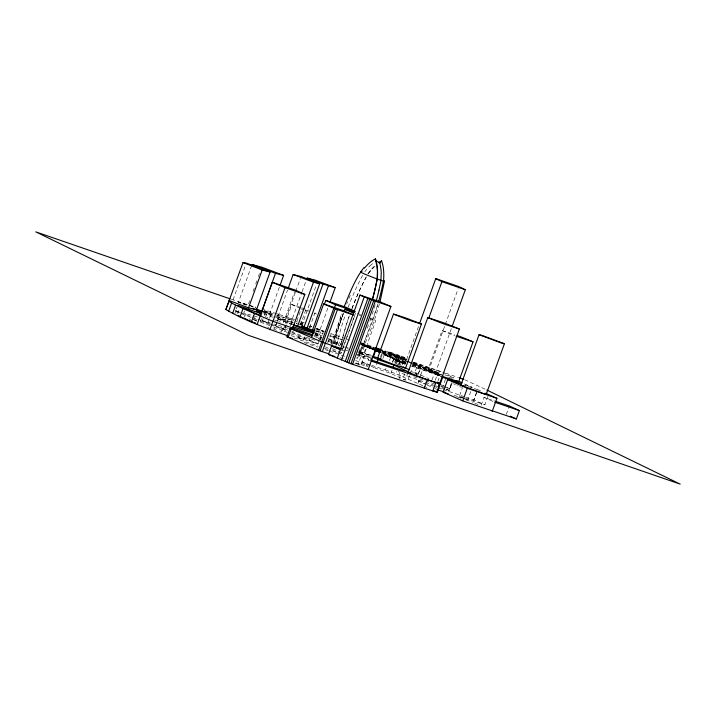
<?xml version="1.0" encoding="UTF-8"?>
<svg xmlns="http://www.w3.org/2000/svg" width="716" height="716" viewBox="0 0 716 716"><rect width="100%" height="100%" fill="white"/><g stroke="black" fill="none" stroke-linecap="round" stroke-linejoin="round"><path stroke-width="0.54" stroke-dasharray="3.58 2.69" d="M333.343 343.304L337.021 328.375L341.621 313.626M379.337 304.139C374.191 322.898 366.869 341.067 357.508 358.116M233.085 299.834L245.185 266.209M239.556 312.283L235.394 310.717L236.522 307.567M251.656 265.538L238.419 302.313L247.781 305.839M234.794 313.742L237.068 307.441M237.64 313.921L239.538 308.668M244.55 310.887L243.798 312.99L252.784 315.595M248.541 303.924L249.678 300.774M253.079 291.314L254.216 288.163M255.728 283.966L256.865 280.806M258.378 276.609L259.514 273.458M244.353 317.143L246.241 311.89M261.456 318.602L259.944 322.8L259.523 322.594M269.377 323.319L262.333 320.67L263.855 316.463M264.231 315.416L265.368 312.257L273.709 314.539M265.484 317.152L267.757 310.851L274.881 313.125M262.879 311.406L270.013 313.205L279.464 286.937M262.333 320.67L268.142 322.182L269.279 319.032M269.655 317.985L271.167 313.778M292.504 324.402L277.262 318.665L287.483 290.302M276.949 321.985L274.3 329.342L272.957 328.886M274.237 323.999L276.269 324.599L279.294 316.195L293.65 320.696M277.71 321.045L279.974 314.745L294.706 319.605M283.509 322.63L294.482 292.164M295.404 292.28L285.192 320.652L277.262 318.665M295.78 291.233L300.317 278.622M281.227 332.251L283.115 326.997M300.953 307.558L291.842 304.551L287.304 317.161L293.739 320.097M287.349 332.51L282.892 330.55L285.917 322.146L276.662 318.665M288.28 318.969L285.254 327.373L276.269 324.599M273.61 324.912L284.879 329.163L286.391 324.957M286.767 323.909L287.904 320.759L293.3 322.209M293.113 322.925L291.117 322.173L301.705 292.755M302.08 291.698L306.618 279.097M290.481 326.031L291.994 321.833M299.807 325.019L300.559 322.916L303.226 323.802M300.335 325.028L306.009 309.267L308.721 310.207M301.731 325.682L316.472 284.708M304.855 336.744L303.718 339.894L298.554 337.549L299.691 334.39M309.652 327.543L314.95 312.838L316.463 313.554M319.246 339.885L317.734 344.092L309.258 340.261L310.01 338.158M315.908 330.908L319.318 331.776L328.778 305.508M316.937 328.402L321.215 330.3L318.19 338.704L321.144 340.046M319.631 338.838L320.759 335.679L315.112 333.128M320.347 340.181L323.372 331.776L316.409 328.671M327.668 343.071L330.694 334.667L342.141 339.805M330.855 343.304L333.495 335.956M331.204 344.163L342.176 313.697M331.938 344.951L343.286 313.429M343.519 313.438L332.931 342.857L339.957 346.096M335.876 345.533L338.525 338.176M338.265 345.389L340.53 339.089M340.7 344.271L341.836 341.111M343.474 346.437L340.825 353.793L329.566 349.963M343.85 345.389L355.584 312.811M342.695 349.104L354.796 315.479M358.993 351.816L361.267 345.515M373.904 349.077L362.475 345.148L366.807 347.26L364.113 354.724L359.79 352.621L362.77 344.038L374.155 347.949M371.246 361.097L359.334 356.013L378.245 303.477M368.463 346.589L360.479 343.761L373.242 349.506M361.41 343.447L364.498 344.512L361.705 342.883M359.002 351.422L362.144 352.496L364.829 345.022L362.77 344.038M359.987 365.097L358.098 364.283L361.124 355.879L356.899 354.474M365.974 346.007L373.761 349.247M355.7 362.914L360.918 364.668L363.943 356.264L371.828 358.107L358.609 352.039M370.074 365.778L362.18 362.162L365.205 353.758L371.541 355.888M366.019 366.476L368.668 359.119L361.124 355.879M407.95 372.75L405.301 380.098L390.855 373.492L375.005 368.033L376.518 363.826M380.348 357.311L381.861 353.104L406.169 361.553M380.993 357.812L382.344 354.071L406.67 362.314M406.097 362.86L389.898 357.284L383.114 353.597L392.681 358.116L385.709 354.76M382.8 358.68L384.143 354.948L382.344 354.071M392.681 358.116L386.694 354.832M382.442 350.965L396.073 355.655L387.956 352.388L389.522 351.95L401.524 356.076L407.171 358.797M389.021 353.346L389.522 351.95M371.685 365.357L385.414 369.957L386.175 367.854M389.898 357.284L383.114 353.597M389.397 360.604L390.533 357.454L381.861 353.104M381.655 352.791L406.822 361.312L404.486 359.754L392.386 354.876L392.547 354.411L407.109 359.79M392.457 362.045L393.594 358.895L406.223 363.28M392.654 362.394L393.666 359.593L405.077 363.558M393.8 359.155C404.084 361.643 412.049 367.836 393.8 359.155L404.209 363.603M395.733 356.586L396.234 355.181L388.126 351.923M394.561 362.314L396.915 355.78L382.434 350.795M390.855 373.492L392.368 369.286M396.109 359.172L389.987 357.042M394.999 363.585L396.011 360.783L393.666 359.593M395.769 363.343L397.926 357.338L382.219 351.941M397.505 364.283L396.476 363.791L398.991 356.783L396.915 355.78M405.936 359.844L399.886 357.409L400.056 356.944M399.277 361.893L393.881 358.922M401.524 356.076L398.499 364.48L396.467 363.782M422.923 385.772L395.706 373.636L396.458 371.532M398.955 364.426L400.969 358.823L397.926 357.338M399.134 364.175L399.895 362.072L393.594 358.895M400.396 365.07L402.669 358.761L406.849 360.202M402.168 365.017L404.817 357.66L381.995 349.882M398.928 374.88L399.689 372.776M404.486 359.754L404.647 359.28L392.547 354.411M399.116 378.657L401.005 373.403M406.634 359.504L418.744 325.887M404.728 364.945L406.625 359.692L382.058 351.377M403.609 376.947L404.737 373.797M408.29 378.997L410.563 372.687M413.025 364.462L417.249 365.894L414.564 373.367L417.177 374.253M418.046 374.549L421.071 366.145L413.365 362.699M417.249 365.894L420.614 367.621L417.92 375.095L415.405 373.797M422.386 367.326L438.863 374.235L439.033 373.77L430.987 370.978L430.826 371.443L422.216 367.791L423.245 366.959L431.462 369.823L430.432 370.655L431.462 369.823M423.245 366.959L422.216 367.791M426.333 384.68L418.484 381.172L419.245 379.068M420.757 374.862L423.022 368.561L441.638 374.862M417.974 383.561L421.008 375.157L411.324 370.593M440.403 375.596A21.507 0.823 19.8 0 1 437.682 374.584L427.721 370.467L442.094 330.541L454.562 334.551M451.331 328.626L435.82 371.702L429.421 368.552L444.931 325.476M445.316 324.429L458.177 288.7M431.99 379.981L435.015 371.577L412.505 363.755M435.212 380.321L437.225 374.719L412.335 366.073M437.798 381.592L439.821 375.99L437.225 374.719M445.987 386.971L443.195 385.566L445.844 378.209M448.476 391.321L451.501 382.908L452.861 383.525M444.529 387.034L449.711 388.842L452.351 381.485M446.175 389.441L449.281 390.515L451.93 383.158M470.761 391.554L467.736 399.958L459.377 396.208L462.402 387.804L461.722 387.499M487.918 396.431L484.893 404.835L473.911 399.922L476.937 391.518M478.02 404.477L473.124 402.285L477.662 389.674L464.219 385.127M481.143 405.265L483.98 397.389L494.55 400.969M506.319 414.394L508.969 407.037M368.194 273.745L369.662 271.767A40.803 17.658 -71.3 0 1 373.725 267.283A47.193 20.424 -71.3 0 1 374.969 266.146L372.49 268.509M364.739 271.955L365.858 270.478A40.803 17.658 -71.3 0 1 369.912 265.994M369.286 272.259L370.852 270.326M427.721 370.467L440.188 374.477M387.956 352.388L389.352 352.415M360.918 364.668L367.818 366.279M403.242 379.614L405.301 380.098M291.117 322.173L292.638 322.558M296.191 323.444L297.203 323.704M284.879 329.163L287.179 329.763M235.394 310.717L240.648 312.14M239.028 302.483L238.419 302.313L248.166 304.98L239.636 302.644M249.123 305.258L255.845 307.209M296.227 323.059L297.212 323.337M292.226 331.177L293.533 331.553M276.761 315.443L279.294 316.195M268.142 322.182L270.174 322.791M261.788 309.017L267.757 310.851M253.777 315.89L257.76 317.116M299.673 324.106L303.62 325.341M275.902 313.447L279.974 314.745M308.587 326.908L310.574 327.543M295.959 321.43L297.489 321.931M286.024 327.624L288.324 328.358M341.38 350.061L345.604 351.466M357.221 355.315L359.334 356.013M354.93 363.227L358.098 364.283M315.631 329.19L323.372 331.776M362.18 362.162L370.628 364.999M315.854 331.168L323.238 333.665M329.566 335.795L342.212 340.064M344.718 349.784L347.752 350.804M357.875 354.214L363.943 356.264M314.942 340.288L304.049 336.601M340.055 357.633L344.226 359.047M357.418 313.429L360.515 314.476M301.964 307.898L306.009 309.267M304.264 309.867L301.203 308.82L297.042 320.383L297.99 320.705M305.293 310.207L308.354 311.254M314.485 313.331L316.526 314.029M300.836 321.663L304.407 322.889M301.517 323.077L302.734 323.489M310.01 325.959L311.227 326.371M361.383 344.324L373.833 348.594M392.386 354.876L399.886 357.409M366.807 347.26L373.018 349.363M382.335 352.514L400.969 358.823M413.517 363.585L421.071 366.145M448.878 377.305L453.013 378.71M464.863 384.85L472.274 387.347L463.154 383.257M313.868 335.204L321.26 337.71M314.199 336.511L321.484 338.981M327.722 341.093L340.154 345.309M341.183 345.658L344.28 346.705M345.309 347.054L348.406 348.101M364.113 354.724L358.618 352.863L372.553 359.146M293.945 337.871L318.235 346.114M418.484 381.172L432.965 386.067M433.994 386.416L437.1 387.472M438.129 387.821L442.273 389.218M443.302 389.567L464.756 396.825M465.767 397.165L473.911 399.922M304.103 342.525L317.815 347.171M325.198 349.668L328.367 350.742M329.414 351.1L345.237 356.461M459.377 396.208L464.478 397.935M465.498 398.284L484.893 404.835M453.971 395.313L462.438 398.168M463.503 398.526L467.736 399.958M457.614 397.031L461.748 398.436M465.892 399.832L473.124 402.285M358.931 315.004L361.025 315.72M370.476 318.933L375.73 320.723M309.724 325.977L311.8 326.684M266.576 317.286L267.918 317.743M274.64 320.025L278.193 321.305M314.772 333.638L320.759 335.679M314.95 334.453L321.117 336.556M328.519 339.071L342.91 344.969M328.492 340.172L340.78 344.342M342.955 347.314L344.333 347.779M347.09 348.719L348.468 349.184M359.495 352.934L363.63 354.339L375.73 320.723L370.718 318.423M267.578 327.06L268.921 327.516M298.554 337.549L317.734 344.092M291.063 335.598L303.718 339.894M324.446 348.227L328.537 349.614M362.01 343.009L374.629 347.35M361.723 343.295L364.578 344.28M396.234 355.181L407.243 358.967M361.464 343.752L374.047 348.074M364.829 345.022L374.298 348.28M381.655 350.813L398.991 356.783M231.232 299.225L255.531 307.603M263.98 310.511L275.606 314.521M276.662 314.879L293.56 320.705M300.953 323.256L303.065 323.99M309.41 326.174L311.523 326.899M315.747 328.358L324.196 331.266M330.532 333.45L345.327 338.552M346.383 338.91L350.607 340.369M361.168 344.011L373.85 348.379M382.299 351.296L406.599 359.665M413.991 362.215L444.627 372.776M445.683 373.134L458.356 377.511M464.702 379.695L485.895 389.558M413.114 362.368L443.419 372.803M412.407 363.63L440.823 373.43M444.824 374.808L453.819 377.905L444.359 373.269M371.461 355.422L360.085 351.511L362.144 352.496M357.203 351.726L359.79 352.621M413.803 376.768L435.74 384.331M434.782 385.521L407.869 376.24L398.132 371.371M435.82 385.879L445.137 389.083M413.499 363.057L429.421 368.552M383.033 353.829L386.604 355.064M391.867 357.57L392.762 357.884M399.358 361.661L404.298 363.37M384.143 354.948L406.026 362.556M412.273 364.73L420.614 367.621M412.282 365.008L443.338 375.784M412.541 365.473L440.958 375.336M396.011 360.783L405.399 364.041M411.279 366.028L441.333 376.473M441.172 384.859L443.195 385.566M441.423 385.96L443.49 386.676M292.343 324.858L285.917 322.146M290.642 333.728L309.258 340.261M385.414 369.957L395.706 373.636M248.935 318.835L250.51 319.408M250.895 306L253.625 307.03M264.553 311.147L270.013 313.205M300.496 324.688L303.002 325.628M316.812 330.828L319.318 331.776M265.368 312.257L272.411 314.915M276.636 316.508L287.904 320.759M263.381 311.728L272.742 315.255M276.904 316.821L292.513 322.71M262.62 312.149L272.877 316.016M273.906 316.4L292.262 323.31M263.694 313.787L272.957 317.269M240.594 312.677L250.994 316.606M252.032 316.991L287.402 330.327M291.564 331.893L303.011 336.207M235.877 311.621L251.37 317.457M253.437 318.235L256.516 319.399M260.615 320.938L269.851 324.42M270.881 324.804L287.214 330.962M292.262 332.859L319.229 344.11M253.258 319.408L256.963 320.795M260.669 322.191L269.932 325.673M273.637 327.069L282.892 330.55M279.061 321.663L280.359 322.209M274.738 329.521L276.465 330.255M279.929 331.705L280.788 332.072M430.593 370.19L439.033 373.77M421.008 375.157L428.92 378.692M410.34 371.103L417.088 374.119M423.908 386.21L426.879 387.535M332.314 349.999L338.937 352.952M477.662 389.674L480.705 391.034M423.022 368.561L442.631 377.332M483.98 397.389L494.004 401.891M453.541 383.83L454.911 384.438M455.591 384.743L456.271 385.056M457.631 385.664L458.312 385.969M459.681 386.577L461.041 387.195M427.309 385.119L434.173 388.188M435.149 388.627L437.109 389.504M363.907 345.04L374.495 349.811M361.643 344.459L375.578 350.742M360.399 343.993L373.161 349.739M315.121 332.501L322.254 335.706M328.358 338.453L333.45 340.744M325.332 346.857L328.393 348.236M321.215 330.3L324.169 331.642M314.924 334.587L321.565 337.603M291.842 304.551L300.264 308.399M365.205 353.758L371.121 356.47M371.058 366.225L375.005 368.033M355.628 360.461L367.782 366.046M399.116 364.775L399.94 365.178M359.906 342.284L364.498 344.512M440.77 386.345L449.281 390.515M402.669 358.761L406.258 360.56M446.918 387.437L449.711 388.842M435.015 371.577L441.486 374.853M253.679 319.613L257.017 321.314M442.166 330.613L452.056 334.658A21.507 0.823 19.8 0 0 454.776 335.67M412.148 361.822L414.501 363.397L414.34 363.862L411.986 362.287M404.647 359.28L406.223 360.336M341.586 342.212A125.891 54.479 -71.3 0 1 349.372 315.854M352.012 308.596A125.891 54.479 -71.3 0 1 366.664 276.251M367.827 273.942A45.878 19.851 -71.3 0 1 374.951 265.663M357.159 357.749A31.817 1.217 19.8 0 1 356.317 358.018M341.514 352.567A31.817 1.217 19.8 0 1 333.522 348.397M378.057 303.53A125.891 54.479 -71.3 0 1 357.508 355.852M334.569 343.42A125.891 54.479 -71.3 0 1 343.152 313.742M346.705 304.076A125.891 54.479 -71.3 0 1 347.645 301.687M348.934 298.518A125.891 54.479 -71.3 0 1 350.258 295.377M340.87 344.879A124.101 53.709 -71.3 0 1 341.255 343.241M342.472 338.328A124.101 53.709 -71.3 0 1 349.632 314.825M351.959 308.471A124.101 53.709 -71.3 0 1 366.046 277.325M336.869 344.405A124.101 53.709 -71.3 0 1 345.264 315.138M348.146 307.173A124.101 53.709 -71.3 0 1 363.012 274.595M369.912 265.976A47.193 20.424 -71.3 0 1 374.128 262.584M375.148 304.792A123.179 53.306 -71.3 0 1 372.114 314.548M371.031 317.761A123.179 53.306 -71.3 0 1 369.626 321.744M368.463 324.912A123.179 53.306 -71.3 0 1 366.959 328.85"/><path stroke-width="1.07" d="M384.501 281.227L380.151 301.168M375.139 288.843L377.144 279.294L377.404 271.454A88.095 38.127 -71.3 0 0 377.314 269.073L376.983 266.665M378.952 290.132L380.957 280.591L381.216 272.751A88.095 38.127 -71.3 0 0 381.118 270.371L379.901 262.969L381.673 260.821M376.088 261.68L375.452 258.709M287.635 335.732C266.594 328.358 245.212 320.705 225.853 309.545L229.415 300.38M229.272 300.586L248.55 307.844L256.462 309.831L270.084 272.008L246.322 263.058L243.037 262.557L225.853 309.545M228.583 311.397L231.608 302.993L228.878 301.141M232.584 313.501L235.609 305.097L231.608 302.993M239.985 317.018L243.019 308.614L235.609 305.097M248.55 307.844L262.172 270.022L270.084 272.008M251.432 321.905L254.457 313.501L243.019 308.614M280.225 284.834L283.625 275.374L275.481 273.333L261.868 311.156L262.378 311.281M257.196 324.321L272.322 282.292L295.234 290.061L304.846 294.41L292.746 328.035L272.921 321.332L254.457 313.501M269.896 329.736L285.031 287.707L272.322 282.292M288.235 288.199L293.148 274.541L301.078 276.519L319.658 283.778L303.763 327.901L293.775 324.885M328.59 353.767L320.043 350.867L286.982 336.806L290.007 328.402L312.113 335.804M288.154 337.317L291.179 328.913L290.007 328.402M297.579 326.317L313.474 282.185L319.658 283.778M329.915 302.358L335.213 287.644L322.961 284.064L307.075 328.197L303.951 327.024M328.384 285.908L312.498 330.04L314.628 330.586M311.943 332.206L312.695 330.103L314.807 330.819M311.541 337.531L323.641 303.906L343.304 310.538L352.881 314.655M324.303 304.613L325.816 300.416L345.56 307.128L355.011 311.344M318.71 350.249L333.844 308.229L323.641 303.906M334.345 307.961L335.482 304.81L325.816 300.416M320.043 350.867L335.178 308.838L333.844 308.229M322.325 351.663L337.46 309.634L353.776 315.13M461.686 383.776L442.631 377.332L437.36 392.243L436.787 392.279L350.965 363.773L328.492 354.447L331.526 346.043L341.04 349.202M344.28 311.335L345.031 309.24L354.322 312.382M337.299 358.116L359.996 295.082L379.006 301.373L390.918 306.466L368.221 369.51M341.541 359.942L364.238 296.907L359.987 295.082M345.193 361.499L367.89 298.456L364.238 296.907M347.018 362.305L369.716 299.261L367.89 298.456M348.773 362.976L371.47 299.941L369.716 299.261M350.965 363.773L373.663 300.729L390.918 306.466M352.585 364.319L375.282 301.275M373.313 357.042L375.578 350.742L380.948 352.478M377.574 358.233L393.478 314.064L401.98 316.669A19.556 0.752 19.8 0 1 406.957 318.396L421.455 323.999L405.56 368.131L397.049 365.572A19.556 0.752 19.8 0 1 392.073 363.844L377.574 358.233L379.749 358.734M376.893 362.779L378.03 359.62L372.114 356.917M393.129 367.183L393.881 365.088L378.03 359.62M419.495 323.784L435.767 278.605L458.929 286.606L465.319 289.747L452.082 326.523M432.258 381.395L426.45 379.382A21.677 0.832 19.8 0 1 420.695 377.305L408.111 372.248L427.783 317.609L441.029 321.869A21.677 0.832 19.8 0 1 446.775 323.945L459.368 329.002L439.696 383.633L433.592 381.852M428.669 318.45L441.915 281.683L435.767 278.605M424.266 388.17L427.291 379.766L440.385 383.839L437.548 382.532M432.795 391.052L435.82 382.639M438.496 385.378L439.257 383.275L438.085 382.809M436.787 392.279L439.812 383.874M485.77 393.308L496.922 398.311L492.384 410.921L462.742 400.906L443.141 392.135L447.679 379.525L461.122 384.071M441.781 376.106A21.507 0.823 19.8 0 0 443.222 376.634L458.679 381.718L473.052 341.792L463.091 337.675A21.507 0.823 19.8 0 0 457.551 335.625M460.862 385.181L479.022 334.748L479.738 334.811A21.507 0.823 19.8 0 1 482.047 335.419L504.431 343.689L486.271 394.122L485.564 394.06A21.507 0.823 19.8 0 1 483.255 393.451L460.862 385.181L461.578 385.244M462.742 400.906L467.288 388.296L447.679 379.525M492.384 410.921L491.65 410.59L516.361 418.967L519.395 410.563L509.353 405.981L495.606 401.327M344.092 306.851C349.685 293.345 354.903 279.195 363.952 267.587M421.438 324.035L412.935 321.439A19.556 0.752 19.8 0 1 407.959 319.712L393.46 314.109M405.551 368.167L404.809 367.72M243.037 262.557L262.172 270.022M472.99 341.818L457.596 336.699A21.507 0.823 19.8 0 1 456.164 336.18M504.431 343.689L503.715 343.626A21.507 0.823 19.8 0 1 501.406 343.018L479.022 334.748M459.368 329.002L446.113 324.742A21.677 0.832 19.8 0 1 440.367 322.674L427.783 317.609M408.111 372.248L409.337 372.499M384.179 280.887A29.812 1.146 19.8 0 1 383.391 281.128L377.171 279.016A29.812 1.146 19.8 0 1 361.079 271.883M286.982 336.806L292.495 338.596M410.026 372.696L410.868 372.955M380.59 358.993L381.538 359.289M370.763 359.817L402.141 370.244L408.326 371.694L393.881 365.088M371.246 361.097L427.291 379.766M328.492 354.447L334.837 356.55M372.597 356.237L379.99 358.716M341.675 348.755L323.068 342.463L291.179 328.913M285.031 287.707L304.846 294.41M374.862 348.943L381.028 351.028M375.086 350.061L380.268 351.816M376.419 350.679L380.214 351.968M375.211 350.392L380.16 352.075M375.13 350.625L380.08 352.308M312.695 330.103L303.083 326.693M312.811 334.846L292.146 327.767M467.288 388.296L496.922 398.311M494.675 402.186L519.395 410.563M438.094 389.943L445.504 392.449M443.141 392.135L448.305 393.881M335.482 304.81L354.93 311.415M261.197 315.461L255.818 313.635L237.819 305.338L261.394 313.832M313.572 333.226L292.683 326.711M254.135 322.495L255.478 322.952M441.915 281.683L465.319 289.747M375.685 347.707L380.939 349.515M375.193 348.307L381.395 350.437M375.095 348.441L381.386 350.598M375.345 348.647L380.608 350.455M230.176 298.867L35.8 231.868L248.13 335.213L680.2 484.132L486.898 390.05M459.412 377.869L463.646 379.328M374.951 349.435L380.142 351.225M335.178 308.838L337.46 309.634M293.667 325.324L314.163 332.707M371.47 299.941L373.663 300.729M335.213 287.644L315.121 280.081L307.003 278.041L322.961 284.064M293.148 274.541L313.474 282.185M283.625 275.374L261.779 267.149L252.032 264.49L275.481 273.333M256.006 308.945L262.342 311.335M252.327 308.274L261.591 311.764M301.346 326.738L314.109 332.036M261.841 313.089L256.292 311.004L261.716 313.76M400.808 366.1L401.631 366.413M403.054 366.977L404.182 367.442M455.94 380.42L457.47 381.073M331.526 346.043L340.324 349.712M409.445 369.769L403.645 367.219M433.663 390.56L437.36 392.243M243.968 318.19L245.069 318.674M245.624 318.915L246.725 319.39M247.28 319.631L247.825 319.873M248.935 320.356L250.036 320.84M250.582 321.072L251.692 321.556M252.238 321.797L252.793 322.039M459.099 381.44L462.133 382.8M374.728 349.676L378.576 351.413M374.495 349.811L378.495 351.645M240.316 316.544L239.475 316.141M240.836 316.776L241.623 317.134M242.661 317.6L243.189 317.841M510.338 416.22L516.361 418.967M345.031 309.24L353.677 313.223M484.911 393.326L486.271 394.122M301.651 326.881L302.555 327.319M303.011 327.543L303.763 327.901M458.007 381.324L458.679 381.718M408.013 361.437L411.53 363.191M439.176 383.302L439.696 383.633M238.052 315.389L238.849 315.81M376.714 265.439L376.231 263.228M377.198 279.007A125.891 54.479 -71.3 0 1 372.526 298.939M375.336 258.888A45.878 19.851 -71.3 0 1 377.287 278.936M383.418 281.12A125.891 54.479 -71.3 0 1 378.755 301.051M383.516 281.048A45.878 19.851 -71.3 0 0 381.565 261A45.878 19.851 -71.3 0 0 378.961 262.521M361.607 271.829A45.878 19.851 -71.3 0 1 362.001 271.275M364.435 268.115A45.878 19.851 -71.3 0 1 375.417 258.923M379.212 263.076A47.193 20.424 -71.3 0 1 380.071 262.602L376.267 261.286A47.193 20.424 -71.3 0 0 375.408 261.779M378.988 290.132A123.179 53.306 -71.3 0 1 376.526 299.888M375.175 288.834A123.179 53.306 -71.3 0 1 372.714 298.599M463.163 385.647A21.507 0.823 19.8 0 1 463.887 385.852"/></g></svg>
